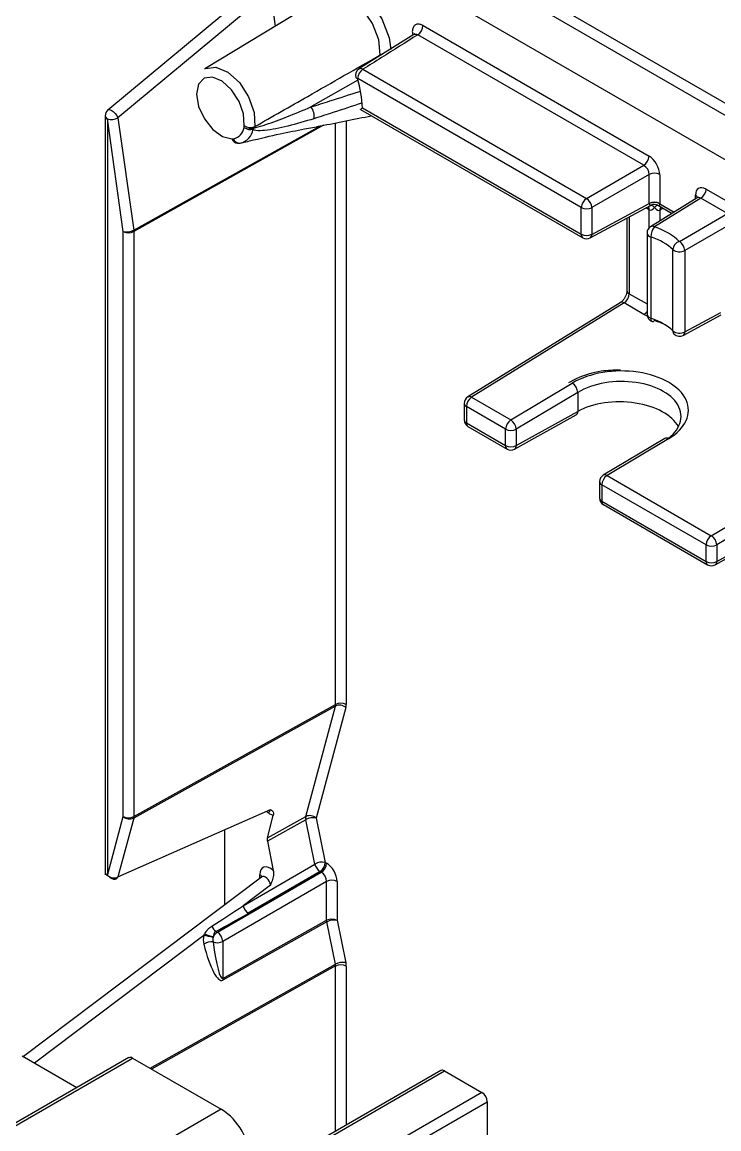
# Model space of a CAD drawing. Extents: x 0 to 6.45, y -6.24 to 0.
# Drawn here: x 2.409 to 3.331, y -2.25 to -0.786 of the extents above; entities that cross this region are included whole.
import ezdxf

# ---------------------------------------------------------------- set-up
doc = ezdxf.new("R2010")
doc.units = 0
doc.header["$LTSCALE"] = 0.5
doc.header["$MEASUREMENT"] = 0
doc.layers.add('End Cap', color=92, linetype='CONTINUOUS')
doc.layers.add('Housing', color=150, linetype='CONTINUOUS')

msp = doc.modelspace()

# ---------------------------------------------------------------- linework, layer by layer
at = {"layer": 'End Cap', "transparency": 16777216}
for p, q in [((2.9074, -0.644), (4.4003, -1.5059)), ((4.3934, -1.518), (2.9004, -0.6562)), ((4.3432, -1.5479), (2.8505, -0.6862)), ((2.7263, -0.7332), (2.5229, -0.9025)), ((2.7378, -0.7449), (2.5361, -0.9128)), ((2.7444, -0.7916), (2.7378, -0.7449)), ((2.8118, -0.7507), (2.6509, -0.8482)), ((2.9276, -0.8025), (2.8548, -0.8482)), ((3.2317, -0.9756), (2.9327, -0.803)), ((2.9396, -0.7908), (3.2386, -0.9635)), ((2.883, -0.8304), (2.883, -0.8297)), ((2.8601, -0.8486), (3.1559, -1.0194)), ((2.8535, -0.8628), (2.7914, -0.8984)), ((3.1489, -1.0316), (2.8532, -0.8608)), ((2.8569, -0.9016), (3.151, -1.0714)), ((2.8597, -0.8998), (3.1489, -1.0668)), ((2.5193, -0.9101), (2.5193, -1.9139)), ((2.5431, -1.063), (2.5222, -0.9142)), ((2.5222, -0.9142), (2.5222, -1.9148)), ((2.5361, -0.9128), (2.557, -1.0616)), ((2.824, -1.6888), (2.824, -0.9195)), ((2.838, -0.9167), (2.838, -1.6889)), ((2.557, -1.0616), (2.8039, -0.9235)), ((2.8082, -0.9226), (2.5571, -1.0631)), ((2.7029, -0.9255), (2.703, -0.9231)), ((2.717, -0.9244), (2.7169, -0.9256)), ((2.6869, -0.9404), (2.6889, -0.9405)), ((2.6945, -0.9463), (2.6944, -0.9463)), ((3.1559, -1.0194), (3.2317, -0.9756)), ((3.2388, -0.9879), (3.163, -1.0316)), ((3.2388, -1.0261), (3.2388, -0.9879)), ((3.2528, -0.988), (3.2528, -1.0262)), ((3.3141, -1.007), (3.3492, -1.0273)), ((3.3021, -1.0187), (3.2406, -1.0568)), ((3.3072, -1.0192), (3.2457, -1.0572)), ((3.3, -1.0201), (3.3, -1.0152)), ((3.3423, -1.0395), (3.3072, -1.0192)), ((3.1489, -1.0668), (3.1489, -1.0316)), ((3.1608, -1.0715), (3.2405, -1.0287)), ((3.163, -1.0669), (3.2388, -1.0261)), ((3.163, -1.0316), (3.163, -1.0669)), ((3.2386, -1.0344), (3.2344, -1.0319)), ((3.2389, -1.0581), (3.2389, -1.0345)), ((3.251, -1.0288), (3.269, -1.0392)), ((3.2528, -1.0265), (3.2718, -1.0375)), ((3.2573, -1.0325), (3.2529, -1.0349)), ((3.2529, -1.0349), (3.2529, -1.0492)), ((3.2094, -1.0454), (3.2094, -1.1413)), ((3.2123, -1.0438), (3.2123, -1.1454)), ((3.2787, -1.0762), (3.3423, -1.0395)), ((3.3494, -1.0517), (3.2857, -1.0884)), ((2.5431, -1.8369), (2.5431, -1.063)), ((2.5571, -1.0631), (2.5571, -1.8369)), ((3.2359, -1.0653), (3.2359, -1.1727)), ((3.2409, -1.0703), (3.2409, -1.1777)), ((3.2701, -1.1946), (3.2701, -1.0872)), ((3.2857, -1.0884), (3.2857, -1.1959)), ((3.2123, -1.1454), (3.2359, -1.159)), ((3.2005, -1.1573), (2.9988, -1.282)), ((3.2056, -1.1577), (3.0039, -1.2824)), ((3.2319, -1.1729), (3.2056, -1.1577)), ((3.2857, -1.1959), (3.3337, -1.1701)), ((3.2835, -1.2005), (3.334, -1.1734)), ((3.0558, -1.3124), (3.1371, -1.2638)), ((3.0039, -1.2824), (3.0558, -1.3124)), ((3.1443, -1.276), (3.063, -1.3246)), ((3.1443, -1.276), (3.1443, -1.3011)), ((2.994, -1.2905), (2.994, -1.3123)), ((3.0488, -1.3246), (2.997, -1.2946)), ((2.997, -1.2946), (2.997, -1.3164)), ((3.063, -1.3464), (3.1443, -1.3011)), ((2.997, -1.3164), (3.0488, -1.3464)), ((3.0608, -1.351), (3.1421, -1.3057)), ((2.999, -1.321), (3.0509, -1.3509)), ((3.0488, -1.3464), (3.0488, -1.3246)), ((3.063, -1.3246), (3.063, -1.3464)), ((3.2594, -1.3368), (3.1781, -1.3854)), ((3.2644, -1.3373), (3.1831, -1.3859)), ((3.1831, -1.3859), (3.3209, -1.4655)), ((3.1732, -1.394), (3.1732, -1.4158)), ((3.314, -1.4776), (3.1761, -1.398)), ((3.1761, -1.398), (3.1761, -1.4198)), ((3.1761, -1.4198), (3.314, -1.4994)), ((3.3209, -1.4655), (3.4023, -1.4169)), ((3.1782, -1.4244), (3.3161, -1.504)), ((3.4095, -1.4291), (3.3281, -1.4776)), ((3.3259, -1.5041), (3.4073, -1.4588)), ((3.3281, -1.4994), (3.4095, -1.4541)), ((3.314, -1.4994), (3.314, -1.4776)), ((3.3281, -1.4776), (3.3281, -1.4994)), ((2.8238, -1.6908), (2.5569, -1.8389)), ((2.5571, -1.8369), (2.824, -1.6888)), ((2.7846, -1.8369), (2.8238, -1.6908)), ((2.8375, -1.6929), (2.7984, -1.8389)), ((2.536, -1.9168), (2.7377, -1.8277)), ((2.5222, -1.9148), (2.5431, -1.8369)), ((2.5569, -1.8389), (2.536, -1.9168)), ((2.7337, -1.8653), (2.7416, -1.8356)), ((2.7337, -1.8653), (2.7846, -1.8369)), ((2.7846, -1.8411), (2.7337, -1.8695)), ((2.7966, -1.8997), (2.7846, -1.8411)), ((2.7984, -1.8389), (2.8104, -1.8975)), ((2.6776, -1.9536), (2.6776, -1.8542)), ((2.7337, -1.8695), (2.7416, -1.9083)), ((2.7017, -1.9549), (2.7966, -1.8997)), ((2.8104, -1.8975), (2.8119, -1.8984)), ((2.7261, -1.9171), (2.411, -2.1545)), ((2.6676, -1.9899), (2.805, -1.9106)), ((2.8034, -1.9097), (2.7085, -1.9649)), ((2.7237, -1.9189), (2.7237, -1.9138)), ((2.805, -1.9106), (2.8034, -1.9097)), ((2.8121, -1.9229), (2.6747, -2.0022)), ((2.7377, -1.9278), (2.7017, -1.9549)), ((2.8121, -1.9742), (2.8121, -1.9229)), ((2.8261, -1.9229), (2.8261, -1.9742)), ((2.6747, -2.0511), (2.8121, -1.9742)), ((2.8261, -1.9742), (2.8375, -2.0302)), ((2.6656, -1.9888), (2.6676, -1.9899)), ((2.8123, -1.9764), (2.6749, -2.0534)), ((2.8238, -2.0324), (2.8123, -1.9764)), ((2.6497, -1.9941), (2.4256, -2.163)), ((2.6497, -1.9941), (2.6508, -1.9922)), ((2.6624, -1.9956), (2.6621, -1.997)), ((2.6747, -2.0022), (2.6747, -2.0511)), ((2.5786, -2.1697), (2.8238, -2.0324)), ((2.824, -2.0346), (2.5807, -2.1709)), ((2.824, -2.253), (2.824, -2.0346)), ((2.838, -2.0347), (2.838, -2.245))]:
    msp.add_line(p, q, dxfattribs=at)
at = {"layer": 'End Cap', "transparency": 16777216, "flags": 128}
for points in [[(2.8011, -0.7572), (2.8038, -0.7493), (2.815, -0.7373), (2.8316, -0.735), (2.8508, -0.7427), (2.8697, -0.7591), (2.8852, -0.7817), (2.8948, -0.8068), (2.8971, -0.8225)], [(2.883, -0.8297), (2.8811, -0.8095), (2.8729, -0.788), (2.8597, -0.7687), (2.8435, -0.7546), (2.8271, -0.7481), (2.8129, -0.7501), (2.8118, -0.7507)], [(2.883, -0.8297), (2.8845, -0.829), (2.886, -0.8286)], [(2.6509, -0.8482), (2.6521, -0.8475), (2.6657, -0.8458), (2.6815, -0.8525), (2.6967, -0.8663), (2.709, -0.8851), (2.7161, -0.9056), (2.717, -0.9244)], [(2.703, -0.9231), (2.7023, -0.9077), (2.6965, -0.891), (2.6865, -0.8756), (2.674, -0.8643), (2.6611, -0.8589), (2.65, -0.8603), (2.6426, -0.8683), (2.64, -0.8815), (2.6428, -0.8978), (2.6504, -0.9143), (2.6616, -0.9283), (2.6745, -0.9376), (2.6869, -0.9404)], [(2.5229, -0.9025), (2.5231, -0.9023), (2.5249, -0.9019), (2.5273, -0.9026), (2.53, -0.9043), (2.5326, -0.9069), (2.5347, -0.9098), (2.5361, -0.9128)], [(3.2408, -1.0285), (3.2412, -1.0284), (3.2417, -1.0284), (3.2423, -1.0286), (3.2429, -1.0289), (3.2436, -1.0294), (3.2443, -1.03), (3.245, -1.0307), (3.2458, -1.0315)], [(3.2507, -1.0287), (3.2503, -1.0285), (3.2498, -1.0285), (3.2492, -1.0287), (3.2486, -1.029), (3.248, -1.0294), (3.2473, -1.03), (3.2465, -1.0307), (3.2458, -1.0315)], [(2.7359, -1.8302), (2.7364, -1.8301), (2.7374, -1.8287), (2.7377, -1.8277), (2.7377, -1.8277), (2.7377, -1.8277)]]:
    msp.add_lwpolyline(points, dxfattribs=at)
at = {"layer": 'End Cap', "transparency": 16777216}
for centre, radius, start, end in [((2.9242, -0.7901), 0.0154, 303.2297, 357.3477), ((2.8602, -0.8567), 0.01, 122.1326, 195.6236), ((2.8685, -0.8615), 0.0154, 123.2297, 177.3477), ((2.8572, -0.8527), 0.00499, 54.3849, 117.3525), ((2.8529, -0.8582), 0.00264, 208.0641, 274.9633), ((2.6849, -0.909), 0.175, 2.9988, 15.9775), ((2.5293, -0.9101), 0.01, 129.77, 180), ((2.7762, -0.9106), 0.0195, 349.9664, 38.5871), ((2.5242, -0.9097), 0.00494, 185.0787, 246.2415), ((2.5274, -0.8965), 0.0184, 253.4989, 298.0695), ((2.6854, -0.9232), 0.0176, 281.2616, 352.7127), ((2.6937, -0.9253), 0.0213, 281.2616, 352.7127), ((2.71, -0.9118), 0.0154, 242.5881, 296.6633), ((2.7114, -0.9148), 0.0136, 231.4089, 284.6848), ((2.7111, -0.912), 0.0137, 234.1412, 295.527), ((2.7065, -0.9189), 0.0123, 312.2597, 327.1718), ((2.6946, -0.9384), 0.00791, 194.6604, 268.9228), ((2.6968, -0.9379), 0.00835, 197.8154, 276.7668), ((2.696, -0.9392), 0.00725, 190.1125, 257.2275), ((2.696, -0.9364), 0.01, 261.1716, 279.0413), ((3.2232, -0.9627), 0.0154, 303.2297, 357.3477), ((3.2457, -1.0016), 0.0154, 62.6565, 116.7662), ((3.2987, -1.0063), 0.0154, 303.2297, 357.3477), ((3.1643, -1.0323), 0.0154, 123.2297, 177.3477), ((3.1471, -1.0326), 0.0159, 3.5222, 56.4778), ((3.2457, -1.0399), 0.0154, 62.6565, 116.7662), ((3.2976, -1.0201), 0.00547, 19.4655, 64.2842), ((3.156, -1.0179), 0.0154, 242.6565, 296.7662), ((3.2332, -1.034), 0.00546, 355.6728, 41.0114), ((3.2334, -1.0342), 0.00552, 356.4822, 43.7), ((3.2453, -1.039), 0.0143, 88.0375, 117.2412), ((3.2456, -1.0373), 0.01, 59.4348, 118.8384), ((3.2459, -1.039), 0.0143, 61.0286, 90.2369), ((3.2584, -1.0345), 0.00555, 137.5363, 183.5664), ((2.5483, -1.0453), 0.0184, 253.4989, 298.0695), ((2.5502, -1.0493), 0.0154, 242.6565, 296.7662), ((2.5462, -1.0631), 0.0109, 0.2418, 8.0617), ((3.156, -1.0531), 0.0154, 242.6565, 296.7662), ((3.1537, -1.0674), 0.0048, 172.814, 235.8738), ((3.1581, -1.0674), 0.00487, 302.6721, 6.5147), ((3.2459, -1.0653), 0.01, 121.7291, 180), ((3.242, -1.0642), 0.0062, 190.2491, 259.7518), ((3.2428, -1.0613), 0.00501, 54.4735, 116.3416), ((3.2616, -1.0705), 0.0207, 139.8688, 179.2669), ((3.156, -1.0627), 0.01, 240.0027, 298.2656), ((3.2828, -1.0882), 0.0127, 109.0229, 175.249), ((3.2699, -1.0894), 0.0159, 3.5222, 56.4778), ((3.2789, -1.0756), 0.0145, 232.6891, 298.0368), ((3.2143, -1.1409), 0.00494, 185.0787, 246.2415), ((3.2027, -1.1616), 0.00487, 53.4892, 117.3259), ((3.2244, -1.1611), 0.014, 302.4324, 324.8025), ((3.2459, -1.1727), 0.01, 180, 251.3444), ((3.242, -1.1716), 0.0062, 190.2491, 259.7518), ((3.2452, -1.1786), 0.00442, 168.8126, 235.0497), ((3.2432, -1.1791), 0.00313, 259.9429, 323.9497), ((3.2789, -1.1831), 0.0145, 232.6891, 298.0368), ((3.2759, -1.1948), 0.00575, 177.8811, 224.1058), ((3.2788, -1.1917), 0.01, 225.2205, 298.2656), ((3.2809, -1.1964), 0.00487, 302.6721, 6.5147), ((3.1287, -1.277), 0.0156, 3.6388, 57.5208), ((3.004, -1.2905), 0.01, 121.7291, 180), ((3.0124, -1.2953), 0.0154, 123.2297, 177.3477), ((3.001, -1.2864), 0.00487, 53.4892, 117.3259), ((2.9988, -1.2902), 0.0048, 184.1293, 247.1908), ((3.1393, -1.3015), 0.00506, 304.0635, 5.2492), ((3.004, -1.3123), 0.01, 180, 240.0027), ((2.9988, -1.312), 0.0048, 184.1293, 247.1908), ((3.0019, -1.317), 0.00494, 173.763, 234.9248), ((3.0642, -1.3253), 0.0154, 123.2297, 177.3477), ((3.0474, -1.3256), 0.0156, 3.6388, 57.5208), ((3.0559, -1.3109), 0.0154, 242.6097, 297.3903), ((3.0559, -1.3327), 0.0154, 242.6097, 297.3903), ((3.0537, -1.3469), 0.00494, 173.763, 234.9248), ((3.0579, -1.3468), 0.00506, 304.0635, 5.2492), ((3.2615, -1.3412), 0.00488, 53.3993, 115.3806), ((3.0559, -1.3423), 0.01, 240.0027, 299.1235), ((3.1832, -1.394), 0.01, 120.856, 180), ((3.1915, -1.3988), 0.0154, 123.2297, 177.3477), ((3.1801, -1.3898), 0.00488, 53.3993, 115.3806), ((3.1782, -1.3935), 0.00503, 185.6948, 245.6253), ((3.1832, -1.4158), 0.01, 180, 240.0027), ((3.1782, -1.4153), 0.00503, 185.6948, 245.6253), ((3.181, -1.4204), 0.00494, 173.763, 234.9248), ((3.3294, -1.4784), 0.0154, 123.2297, 177.3477), ((3.3211, -1.464), 0.0154, 242.6097, 297.3903), ((3.3126, -1.4786), 0.0156, 3.6388, 57.5208), ((3.3211, -1.4858), 0.0154, 242.6097, 297.3903), ((3.3189, -1.5), 0.00494, 173.763, 234.9248), ((3.3211, -1.4954), 0.01, 240.0027, 299.1235), ((3.3231, -1.4999), 0.00506, 304.0635, 5.2492), ((2.8291, -1.7024), 0.0128, 48.4612, 114.6557), ((2.8309, -1.7026), 0.0154, 62.6565, 116.7662), ((2.5502, -1.8232), 0.0154, 242.6565, 296.7662), ((2.5515, -1.8273), 0.0128, 228.4612, 294.6557), ((2.5493, -1.837), 0.00777, 345.6882, 0.3958), ((2.7939, -1.839), 0.00952, 167.1719, 192.8281), ((2.7899, -1.8485), 0.0128, 48.4612, 114.6557), ((2.7946, -1.8593), 0.0208, 79.3789, 118.6168), ((2.8066, -1.918), 0.0208, 79.3789, 118.6168), ((2.8124, -1.8963), 0.0161, 192.3108, 236.3831), ((2.795, -1.8968), 0.0154, 303.2297, 357.3477), ((2.7966, -1.8977), 0.0154, 303.2297, 357.3477), ((2.7213, -1.9188), 0.0055, 20.2049, 64.2106), ((2.819, -1.9366), 0.0154, 62.6565, 116.7662), ((2.7175, -1.9515), 0.0161, 192.3108, 236.3831), ((2.819, -1.9879), 0.0154, 62.6565, 116.7662), ((2.8236, -1.9741), 0.0115, 180.4611, 191.7501), ((2.8223, -1.9947), 0.0208, 79.3789, 118.6168), ((2.675, -1.9758), 0.016, 202.4036, 233.9009), ((2.6756, -2.0024), 0.0148, 122.837, 153.0094), ((2.6588, -2.0031), 0.0159, 3.5222, 56.4778), ((2.6736, -2.0001), 0.0246, 165.9947, 193.0648), ((2.6602, -2.0232), 0.0205, 84.8647, 121.0111), ((2.6077, -2.2006), 0.2107, 75.0409, 78.4901), ((2.681, -1.9105), 0.0872, 249.693, 257.6902), ((2.674, -2), 0.0123, 165.9947, 193.0648), ((2.6677, -1.9881), 0.0157, 248.951, 296.4428), ((2.8337, -2.0506), 0.0208, 79.3789, 118.6168), ((2.8309, -2.0484), 0.0154, 62.6565, 116.7662), ((2.6862, -2.051), 0.0115, 180.4611, 191.7501)]:
    msp.add_arc(centre, radius, start, end, dxfattribs=at)
for centre, major_axis, ratio, start_param, end_param in [((3.2386, -0.9798), (-0.01, 0.0173), 0.577557, 3.927224, 5.497716), ((3.2316, -0.9839), (-0.005, 0.00866), 0.598058, 3.927226, 5.497718), ((3.3141, -1.0234), (-0.01, 0.0173), 0.577206, 5.498021, 7.068512), ((3.3071, -1.0275), (-0.00474, 0.00882), 0.576503, 5.515406, 6.31802), ((3.2386, -1.018), (-0.01, 0.0173), 0.577206, 2.356428, 2.373577), ((3.2316, -1.0221), (-0.00526, 0.00852), 0.576506, 3.892385, 3.909534), ((3.246, -1.0144), (0.0063, 0.0143), 0.23678, 2.65267, 3.420767), ((3.246, -1.0144), (0.0066, 0.0203), 0.370323, 3.074109, 3.842207), ((3.246, -1.0144), (-0.0065, 0.0207), 0.368959, 2.421446, 3.206692), ((3.246, -1.0144), (-0.0059, 0.0145), 0.236603, 2.862552, 3.630649), ((3.2386, -1.018), (-0.01, 0.0173), 0.577206, 3.909771, 3.92692), ((3.2007, -1.1034), (0.09, 0.0014), 0.587275, 0.514644, 1.038082), ((3.2009, -1.1115), (0.08, 0.0014), 0.58851, 0.51347, 1.036909), ((3.2055, -1.1496), (0.00475, 0.00881), 0.556897, 3.928091, 5.481434), ((3.2461, -1.1644), (0.02, 0.0003), 0.587275, 3.917956, 4.179493), ((3.2009, -1.2165), (0.08, -0.0013), 0.565843, 0.533117, 1.056555), ((3.2007, -1.2247), (0.09, -0.0013), 0.567125, 0.834428, 1.055543), ((3.2007, -1.3005), (0.09, 0.0014), 0.587275, 5.488752, 8.630345), ((3.2009, -1.3086), (0.08, 0.0014), 0.58851, 5.487578, 8.629171), ((3.2009, -1.3337), (0.08, -0.0013), 0.565843, 0.304084, 2.365632), ((2.8168, -1.6848), (-0.00515, 0.00857), 0.585936, 3.654664, 3.916423), ((2.8239, -1.6807), (-0.01, 0.0173), 0.577358, 3.665143, 3.926902), ((2.7405, -1.8713), (-0.005, 0.00866), 0.577382, 0.523558, 1.047075), ((2.7378, -1.922), (-0.0099, 0.0175), 0.576016, 5.235641, 7.076039), ((2.8119, -1.9148), (-0.01, 0.0173), 0.577557, 3.927224, 5.497716), ((2.7308, -1.9261), (-0.0036, 0.0096), 0.626604, 4.306381, 6.465974), ((2.8049, -1.9188), (-0.005, 0.00866), 0.598058, 3.927226, 5.497718), ((2.7263, -1.9295), (0.121, 0.0827), 0.050294, 4.100932, 4.473683), ((2.7264, -1.9376), (0.1224, 0.0747), 0.100163, 4.132386, 4.505137), ((2.6677, -1.986), (-0.0066, 0.0652), 0.115505, 1.818981, 3.192038), ((2.661, -1.9841), (-0.0128, 0.0697), 0.220915, 1.843882, 3.216939), ((2.8168, -2.0306), (-0.00512, 0.00859), 0.588777, 3.918749, 4.180508), ((2.8239, -2.0265), (-0.01, 0.0173), 0.577405, 3.926942, 4.188702)]:
    msp.add_ellipse(centre, major_axis=major_axis, ratio=ratio, start_param=start_param, end_param=end_param, dxfattribs=at)
for points, knots in [([(2.9396, -0.7908), (2.9384, -0.7902), (2.9355, -0.7888), (2.9314, -0.7888), (2.9279, -0.7907), (2.9259, -0.7945), (2.9252, -0.799), (2.9259, -0.8022), (2.9261, -0.8034)], [0, 0, 0, 0, 0.1486684, 0.3334177, 0.5181628, 0.7029598, 0.8878184, 1, 1, 1, 1]), ([(2.9327, -0.803), (2.9167, -0.8131), (2.8925, -0.8283), (2.8683, -0.8435), (2.8601, -0.8486)], [0, 0, 0, 0, 0.660301, 1, 1, 1, 1]), ([(2.9286, -0.8017), (2.9286, -0.8017), (2.9286, -0.8015), (2.9283, -0.8022), (2.9278, -0.8024), (2.9276, -0.8025)], [0, 0, 0, 0, 0.125139, 0.79383, 1, 1, 1, 1]), ([(2.9277, -0.8027), (2.928, -0.8024), (2.9289, -0.8019), (2.9307, -0.802), (2.9321, -0.8027), (2.9327, -0.803)], [0, 0, 0, 0, 0.251054, 0.665971, 1, 1, 1, 1]), ([(2.717, -0.9244), (2.7404, -0.9111), (2.7957, -0.8795), (2.851, -0.8479), (2.883, -0.8297)], [0, 0, 0, 0, 0.4223302, 1, 1, 1, 1]), ([(2.7914, -0.8984), (2.7998, -0.8958), (2.8214, -0.889), (2.8428, -0.8821), (2.856, -0.8778)], [0, 0, 0, 0, 0.3861461, 1, 1, 1, 1]), ([(2.7169, -0.9256), (2.7169, -0.9256), (2.7174, -0.9256), (2.722, -0.9251), (2.7365, -0.9201), (2.7607, -0.9113), (2.781, -0.9028), (2.7914, -0.8984)], [0, 0, 0, 0, 0.000934, 0.023046, 0.208183, 0.591123, 1, 1, 1, 1]), ([(2.8588, -0.8934), (2.846, -0.8975), (2.825, -0.9044), (2.8038, -0.9113), (2.7954, -0.914)], [0, 0, 0, 0, 0.605226, 1, 1, 1, 1]), ([(2.8597, -0.8998), (2.8597, -0.8998), (2.859, -0.9003), (2.8577, -0.9011), (2.8568, -0.9017), (2.8569, -0.9016), (2.857, -0.9015)], [0, 0, 0, 0, 0.012109, 0.403159, 0.916478, 1, 1, 1, 1]), ([(2.7954, -0.914), (2.7838, -0.9174), (2.7612, -0.9241), (2.7387, -0.9287), (2.7242, -0.93), (2.7185, -0.9302), (2.7152, -0.9284), (2.7148, -0.928), (2.7148, -0.928)], [0, 0, 0, 0, 0.400149, 0.777015, 0.813061, 0.970488, 0.998679, 1, 1, 1, 1]), ([(2.7828, -0.9275), (2.7899, -0.9262), (2.8193, -0.9206), (2.8489, -0.9146), (2.8714, -0.91)], [0, 0, 0, 0, 0.240662, 1, 1, 1, 1]), ([(2.6978, -0.9462), (2.6987, -0.946), (2.7028, -0.9452), (2.7219, -0.9406), (2.7497, -0.9339), (2.7722, -0.9296), (2.7828, -0.9275)], [0, 0, 0, 0, 0.026338, 0.127264, 0.58919, 1, 1, 1, 1]), ([(3.303, -1.0179), (3.3031, -1.0179), (3.3031, -1.0177), (3.3026, -1.0186), (3.3022, -1.0187), (3.3022, -1.0187)], [0, 0, 0, 0, 0.2302612, 0.9122601, 1, 1, 1, 1]), ([(3.2094, -1.1413), (3.2094, -1.1421), (3.2093, -1.1437), (3.2083, -1.147), (3.2067, -1.1506), (3.2044, -1.1538), (3.2022, -1.1562), (3.201, -1.157), (3.2005, -1.1573)], [0, 0, 0, 0, 0.162515, 0.328069, 0.50969, 0.69993, 0.868132, 1, 1, 1, 1]), ([(3.2008, -1.2465), (3.1922, -1.2467), (3.1718, -1.2471), (3.1484, -1.2545), (3.1357, -1.2613), (3.1321, -1.2633)], [0, 0, 0, 0, 0.3383141, 0.8086863, 1, 1, 1, 1]), ([(2.7377, -1.8277), (2.7377, -1.8277), (2.7388, -1.8283), (2.7406, -1.8293), (2.7422, -1.8319), (2.7418, -1.8345), (2.7416, -1.8356)], [0, 0, 0, 0, 0.006217, 0.40605, 0.750639, 1, 1, 1, 1]), ([(2.7416, -1.8356), (2.7409, -1.8354), (2.7387, -1.8346), (2.7356, -1.8329), (2.7336, -1.8307), (2.733, -1.83)], [0, 0, 0, 0, 0.243834, 0.785021, 1, 1, 1, 1]), ([(2.736, -1.8304), (2.7367, -1.8302), (2.7374, -1.8301), (2.7371, -1.83), (2.7371, -1.83)], [0, 0, 0, 0, 0.979876, 1, 1, 1, 1]), ([(2.5193, -1.9107), (2.5193, -1.9107), (2.519, -1.9115), (2.5199, -1.913), (2.5214, -1.9142), (2.5222, -1.9148)], [0, 0, 0, 0, 0.010622, 0.505311, 1, 1, 1, 1]), ([(2.536, -1.9168), (2.5358, -1.9173), (2.5353, -1.9183), (2.534, -1.9196), (2.5321, -1.9204), (2.5297, -1.9201), (2.5274, -1.9188), (2.526, -1.9177), (2.5254, -1.9168), (2.5254, -1.9168)], [0, 0, 0, 0, 0.1233932, 0.24104, 0.4581005, 0.6526877, 0.8252908, 0.9981068, 1, 1, 1, 1]), ([(2.7268, -1.9164), (2.7268, -1.9164), (2.7268, -1.9163), (2.7264, -1.9167), (2.7261, -1.9171)], [0, 0, 0, 0, 0.25869, 1, 1, 1, 1]), ([(2.7416, -1.9083), (2.7418, -1.9099), (2.7422, -1.9137), (2.7406, -1.9205), (2.7388, -1.9252), (2.7377, -1.9278), (2.7377, -1.9278)], [0, 0, 0, 0, 0.248596, 0.594672, 0.993748, 1, 1, 1, 1]), ([(2.6508, -1.9922), (2.6518, -1.9906), (2.653, -1.9888), (2.6553, -1.9859), (2.6573, -1.9839), (2.6594, -1.9825), (2.6602, -1.9819)], [0, 0, 0, 0, 0.390374, 0.4405365, 0.7822072, 1, 1, 1, 1]), ([(2.6656, -1.9888), (2.6652, -1.989), (2.6641, -1.9896), (2.6635, -1.9908), (2.6631, -1.9917), (2.6627, -1.993), (2.6626, -1.9944), (2.6624, -1.9956)], [0, 0, 0, 0, 0.193575, 0.467249, 0.5144, 0.565466, 1, 1, 1, 1])]:
    msp.add_open_spline(points, degree=3, knots=knots, dxfattribs=at)
msp.add_open_spline([(2.5222, -1.9148), (2.5232, -1.9155), (2.5252, -1.917), (2.529, -1.918), (2.5329, -1.9181), (2.535, -1.9173), (2.536, -1.9168)], degree=3, dxfattribs=at)
at = {"layer": 'Housing', "transparency": 16777216}
for p, q in [((2.5505, -2.1558), (1.0502, -3.0219)), ((1.0507, -3.025), (2.5555, -2.1563)), ((2.4094, -2.1536), (2.4818, -2.1954)), ((2.5555, -2.1563), (2.6728, -2.224)), ((2.963, -2.1728), (1.079, -3.2604)), ((1.0793, -3.2636), (2.968, -2.1733)), ((2.968, -2.1733), (3.0175, -2.2019)), ((3.0175, -2.2019), (1.0825, -3.3189)), ((2.6728, -2.224), (1.0688, -3.1499)), ((1.0833, -3.3348), (3.0246, -2.2141)), ((3.0246, -2.2141), (3.0246, -4.7053))]:
    msp.add_line(p, q, dxfattribs=at)
for centre, radius, start, end in [((2.5526, -2.1603), 0.00492, 53.6129, 115.0766), ((2.9651, -2.1774), 0.00503, 54.3824, 114.3071), ((3.0092, -2.2148), 0.0154, 2.6055, 57.3945), ((2.6272, -2.2952), 0.0845, 2.6055, 57.3945)]:
    msp.add_arc(centre, radius, start, end, dxfattribs=at)

doc.saveas('drawing.dxf')
